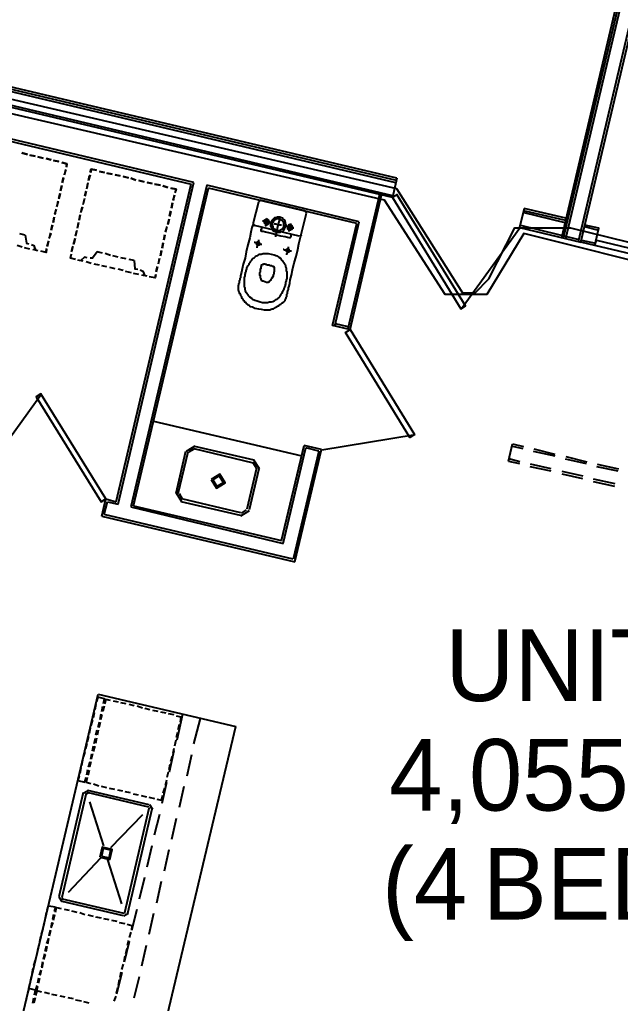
# Model space of a CAD drawing. Header units: feet. Extents: x -84 to 198, y -22 to 181.
# Drawn here: x 66.78 to 80.59, y 21.77 to 44.4 of the extents above; entities that cross this region are included whole.
import ezdxf
from ezdxf.enums import TextEntityAlignment as Align

# ---------------------------------------------------------------- set-up
doc = ezdxf.new("R2010")
doc.units = ezdxf.units.FT
for name, color, linetype in [('A-AREA-COMUN', 252, 'CONTINUOUS'), ('A-AREA-UNIDAD', 30, 'CONTINUOUS'), ('A-LINEA', 7, 'CONTINUOUS'), ('A-TEXTO-PDF', 3, 'CONTINUOUS')]:
    doc.layers.add(name, color=color, linetype=linetype)

msp = doc.modelspace()

# ---------------------------------------------------------------- linework, layer by layer
at = {"layer": 'A-AREA-COMUN'}
msp.add_lwpolyline([(58, 44.6044), (58.08, 43.1644), (58.32, 42.4889), (60.432, 43.7156), (61.44, 43.7156), (61.472, 42.6489), (61.248, 41.7244), (64.4, 40.96), (64.8, 42.72), (65.792, 42.7556), (75.44, 40.5156), (76.96, 38.1156), (77.248, 38.1156), (77.568, 38.4356), (78.16, 39.6089), (79.44, 39.6089), (82.56, 38.8444)], dxfattribs=at)
at = {"layer": 'A-AREA-UNIDAD'}
msp.add_lwpolyline([(81.92, 38.5956), (78.368, 39.4844), (77.52, 38.08), (76.56, 38.08), (75.168, 40.2489), (65.728, 42.4356), (62.08, 27.04), (62.208, 25.9556), (61.888, 24.7289), (61.888, 23.8756), (61.312, 23.8044), (60, 17.7244), (59.52, 17.6889), (59.408, 17.2089), (58.432, 17.2089), (51.12, 20.7289), (48.16, 22.4), (42.24, 26.2756), (35.76, 31.3956), (29.84, 37.12), (25.12, 42.56), (20.448, 49.0844)], dxfattribs=at)
at = {"layer": 'A-LINEA'}
for p, q in [((79.24, 39.3911), (81.5333, 49.1244)), ((79.28, 39.3778), (81.5867, 49.1111)), ((79.3333, 39.3644), (81.64, 49.0978)), ((79.6267, 39.2978), (81.6533, 47.8711)), ((79.68, 39.2844), (81.7067, 47.8578)), ((75.4533, 40.7511), (61.04, 44.1644)), ((75.4267, 40.6444), (61.0133, 44.0578)), ((75.44, 40.6978), (61.0267, 44.1111)), ((75.36, 40.3511), (60.9467, 43.7644)), ((70.7867, 40.6578), (65.5067, 41.9111)), ((65.4933, 41.8578), (70.72, 40.6178)), ((66.8267, 41.3378), (66.96, 41.2978)), ((66.96, 41.2978), (66.8267, 41.3378)), ((67.0133, 41.2844), (67.1333, 41.2578)), ((67.1333, 41.2578), (67.0133, 41.2844)), ((67.2, 41.2444), (67.32, 41.2178)), ((67.32, 41.2178), (67.2, 41.2444)), ((67.3867, 41.2044), (67.5067, 41.1778)), ((67.5067, 41.1778), (67.3867, 41.2044)), ((67.56, 41.1644), (67.68, 41.1378)), ((67.68, 41.1378), (67.56, 41.1644)), ((68.4, 40.8844), (68.4267, 40.9644)), ((68.4267, 40.9644), (68.5467, 40.9378)), ((67.76, 40.6578), (67.7867, 40.7778)), ((67.7867, 40.7644), (67.76, 40.6444)), ((67.84, 40.9511), (67.8, 40.8311)), ((67.8133, 40.8311), (67.84, 40.9511)), ((68.4, 40.8311), (68.36, 40.7111)), ((68.36, 40.6978), (68.3867, 40.8178)), ((68.6133, 40.9111), (68.7333, 40.8844)), ((68.7333, 40.8844), (68.6133, 40.9111)), ((68.7867, 40.8711), (68.9067, 40.8444)), ((68.9067, 40.8444), (68.7867, 40.8711)), ((68.9733, 40.8311), (69.0933, 40.8044)), ((69.0933, 40.8044), (68.9733, 40.8311)), ((69.16, 40.7911), (69.28, 40.7644)), ((69.28, 40.7644), (69.16, 40.7911)), ((69.3333, 40.7511), (69.4533, 40.7111)), ((69.4533, 40.7111), (69.3333, 40.7511)), ((67.72, 40.4711), (67.7467, 40.5911)), ((67.7467, 40.5778), (67.72, 40.4578)), ((68.3467, 40.6444), (68.32, 40.5244)), ((68.32, 40.5111), (68.3467, 40.6311)), ((69, 33.3111), (70.72, 40.6178)), ((69.04, 33.2578), (70.7867, 40.6578)), ((71.08, 40.5911), (69.3333, 33.1911)), ((69.4, 33.2178), (71.12, 40.5244)), ((69.52, 40.6978), (69.64, 40.6711)), ((69.64, 40.6711), (69.52, 40.6978)), ((69.7067, 40.6578), (69.8267, 40.6311)), ((69.8267, 40.6311), (69.7067, 40.6578)), ((69.88, 40.6178), (70.0133, 40.5911)), ((70.0133, 40.5911), (69.88, 40.6178)), ((70.0667, 40.5778), (70.1867, 40.5378)), ((70.1867, 40.5378), (70.0667, 40.5778)), ((74.5867, 39.7511), (71.08, 40.5911)), ((74.5333, 39.7111), (71.12, 40.5244)), ((67.7067, 40.4044), (67.68, 40.2711)), ((67.68, 40.2844), (67.7067, 40.4044)), ((68.2667, 40.2844), (68.24, 40.1644)), ((68.28, 40.3378), (68.3067, 40.4578)), ((68.3067, 40.4578), (68.28, 40.3378)), ((70.3333, 40.3644), (70.3067, 40.2311)), ((70.3067, 40.2444), (70.3467, 40.3644)), ((75.0533, 40.3778), (74.32, 37.2844)), ((74.3733, 37.2711), (75.0933, 40.3644)), ((75.3467, 40.3111), (75.3467, 40.3111)), ((67.6667, 40.2178), (67.6267, 40.0978)), ((67.64, 40.1111), (67.6667, 40.2311)), ((68.2267, 40.0978), (68.1867, 39.9778)), ((68.1867, 39.9644), (68.2133, 40.0844)), ((68.24, 40.1511), (68.2667, 40.2711)), ((70.2667, 40.0711), (70.2933, 40.1911)), ((70.2933, 40.1778), (70.2667, 40.0578)), ((72.2667, 40.2044), (72.1467, 39.7244)), ((72.3241, 40.2432), (72.2679, 40.2085)), ((73.3333, 40.0044), (72.3067, 40.2444)), ((79.3333, 39.8311), (78.3733, 40.0578)), ((67.5733, 39.8578), (67.5467, 39.7244)), ((67.5467, 39.7378), (67.5733, 39.8578)), ((67.5867, 39.9244), (67.6267, 40.0444)), ((67.6133, 40.0311), (67.5867, 39.9111)), ((68.1467, 39.7911), (68.1733, 39.9111)), ((68.1733, 39.9111), (68.1467, 39.7911)), ((70.2267, 39.8844), (70.2533, 40.0044)), ((70.2533, 39.9911), (70.2267, 39.8711)), ((73.2533, 39.4578), (73.3733, 39.9511)), ((73.3721, 39.947), (73.3374, 40.0032)), ((79.32, 39.7244), (78.3467, 39.9644)), ((79.3333, 39.7778), (78.36, 40.0044)), ((67.5067, 39.5644), (67.5333, 39.6844)), ((67.5333, 39.6711), (67.5067, 39.5511)), ((68.1333, 39.7378), (68.1067, 39.6178)), ((68.1067, 39.6044), (68.1333, 39.7244)), ((70.1333, 39.5111), (70.1733, 39.6444)), ((70.16, 39.6311), (70.1333, 39.5111)), ((70.1867, 39.6978), (70.2133, 39.8178)), ((70.2133, 39.8044), (70.1867, 39.6844)), ((72.1479, 39.7152), (72.1826, 39.659)), ((72.1733, 39.6711), (73.2, 39.4311)), ((73.9733, 37.3644), (74.5333, 39.7111)), ((74.0267, 37.3511), (74.5867, 39.7511)), ((76.935, 37.7552), (78.2792, 39.6122)), ((76.935, 37.7552), (78.2792, 39.6122)), ((79.64, 39.3378), (78.2667, 39.6711)), ((80.0933, 39.5511), (79.76, 39.6311)), ((66.9067, 39.4444), (66.7867, 39.4711)), ((67.4933, 39.4844), (67.4533, 39.3644)), ((67.4667, 39.3778), (67.4933, 39.4978)), ((68.0933, 39.5511), (68.0667, 39.4311)), ((68.0667, 39.4178), (68.0933, 39.5378)), ((70.0933, 39.3378), (70.12, 39.4578)), ((70.12, 39.4444), (70.0933, 39.3244)), ((73.2093, 39.419), (73.2654, 39.4537)), ((66.84, 39.1644), (66.72, 39.2044)), ((66.84, 39.1644), (66.72, 39.2044)), ((67.0133, 39.1244), (66.8933, 39.1511)), ((67.0133, 39.1244), (66.8933, 39.1511)), ((67.4133, 39.1911), (67.4533, 39.3111)), ((67.44, 39.2978), (67.4133, 39.1778)), ((68, 39.1911), (67.9733, 39.0711)), ((67.9733, 39.0578), (68, 39.1778)), ((68.0133, 39.2311), (68.0533, 39.3644)), ((68.0533, 39.3644), (68.0267, 39.2444)), ((70.0533, 39.1511), (70.08, 39.2711)), ((70.08, 39.2578), (70.0533, 39.1378)), ((80, 39.2044), (79.68, 39.2844)), ((79.6933, 39.3244), (80.0133, 39.2578)), ((67.2, 39.0844), (67.08, 39.1111)), ((67.2, 39.0844), (67.08, 39.1111)), ((67.3867, 39.0444), (67.2667, 39.0711)), ((67.3867, 39.0578), (67.4, 39.1378)), ((67.96, 39.0044), (67.9467, 38.9378)), ((68.68, 39.0311), (68.56, 39.0578)), ((68.8667, 38.9778), (68.7467, 39.0178)), ((69.04, 38.9378), (68.92, 38.9644)), ((69.2267, 38.8978), (69.1067, 38.9244)), ((70.0133, 38.9644), (70.04, 39.0978)), ((70.04, 39.0844), (70.0133, 38.9644)), ((68.0667, 38.8844), (67.9467, 38.9111)), ((68.24, 38.8444), (68.12, 38.8711)), ((68.24, 38.8444), (68.12, 38.8711)), ((68.4267, 38.7911), (68.3067, 38.8311)), ((68.4267, 38.7911), (68.3067, 38.8311)), ((68.6133, 38.7511), (68.4933, 38.7778)), ((68.6133, 38.7511), (68.4933, 38.7778)), ((68.7867, 38.7111), (68.6667, 38.7378)), ((68.7867, 38.7111), (68.6667, 38.7378)), ((68.9733, 38.6711), (68.8533, 38.6978)), ((68.9733, 38.6711), (68.8533, 38.6978)), ((69.4133, 38.8578), (69.2933, 38.8844)), ((69.92, 38.6044), (69.9467, 38.7244)), ((69.9467, 38.7111), (69.92, 38.5911)), ((69.9867, 38.8978), (69.96, 38.7778)), ((69.9733, 38.7911), (70, 38.9111)), ((69.16, 38.6311), (69.04, 38.6578)), ((69.16, 38.6311), (69.04, 38.6578)), ((69.3467, 38.5778), (69.2133, 38.6044)), ((69.3467, 38.5778), (69.2133, 38.6044)), ((69.52, 38.5378), (69.4, 38.5644)), ((69.52, 38.5378), (69.4, 38.5644)), ((69.7067, 38.4978), (69.5867, 38.5244)), ((69.7067, 38.4978), (69.5867, 38.5244)), ((69.8933, 38.4578), (69.76, 38.4844)), ((69.8933, 38.4711), (69.9067, 38.5378)), ((74.36, 37.2711), (73.9733, 37.3644)), ((74.3333, 37.3378), (74.04, 37.4044)), ((67.2782, 35.782), (66.0094, 34.0234)), ((69.8533, 35.1644), (73.2667, 34.3644)), ((73.7277, 34.5072), (75.8684, 34.8535)), ((78.0133, 34.2444), (78.1067, 34.6444)), ((78.1067, 34.6444), (78.36, 34.5778)), ((70.3733, 33.5111), (70.6, 34.4711)), ((70.4267, 33.4978), (70.6533, 34.4578)), ((70.805, 34.5866), (70.6045, 34.4628)), ((70.7897, 34.5218), (70.6694, 34.4475)), ((70.7867, 34.5378), (72.1467, 34.2044)), ((70.8, 34.5911), (72.16, 34.2711)), ((72.8, 32.4178), (73.32, 34.6044)), ((72.84, 32.3511), (73.36, 34.5511)), ((73.6533, 34.4711), (73.0667, 31.9911)), ((73.1067, 31.9244), (73.72, 34.5111)), ((73.72, 34.5111), (73.32, 34.6044)), ((73.6533, 34.4711), (73.36, 34.5511)), ((78.1067, 34.5911), (78.3467, 34.5378)), ((78.5867, 34.4711), (79.08, 34.3644)), ((78.6, 34.5244), (79.08, 34.4044)), ((72.224, 34.0814), (72.1497, 34.2018)), ((72.2889, 34.0661), (72.165, 34.2666)), ((78.0133, 34.2444), (78.2667, 34.1911)), ((78.28, 34.2311), (78.0267, 34.2978)), ((79, 34.0711), (78.52, 34.1778)), ((79.32, 34.2978), (79.8, 34.1911)), ((79.3333, 34.3511), (79.8133, 34.2311)), ((80.0533, 34.1778), (80.5467, 34.0711)), ((72.2267, 34.0844), (72, 33.1378)), ((72.28, 34.0711), (72.0533, 33.1244)), ((78.5067, 34.1244), (78.9867, 34.0178)), ((79.24, 33.9511), (79.72, 33.8444)), ((79.7333, 33.8978), (79.2533, 34.0044)), ((80.04, 34.1244), (80.5333, 34.0178)), ((79.96, 33.7778), (80.4533, 33.6711)), ((80.4667, 33.7244), (79.9733, 33.8311)), ((70.3778, 33.5161), (70.5016, 33.3156)), ((70.4427, 33.5008), (70.517, 33.3805)), ((68.6667, 32.9778), (68.76, 33.3778)), ((68.72, 33.0178), (68.8, 33.3111)), ((68.76, 33.3778), (69, 33.3111)), ((68.8, 33.3111), (69.04, 33.2578)), ((71.8533, 32.9911), (70.4933, 33.3111)), ((71.8667, 33.0578), (70.5067, 33.3778)), ((69.3333, 33.1911), (72.84, 32.3511)), ((69.4, 33.2178), (72.8, 32.4178)), ((71.8616, 32.9823), (72.0622, 33.1061)), ((71.877, 33.0471), (71.9973, 33.1214)), ((68.6667, 32.9778), (73.1067, 31.9244)), ((73.0667, 31.9911), (68.72, 33.0178)), ((66.36, 19.4311), (68.5867, 28.8844)), ((68.5867, 28.8844), (71.7467, 28.1378)), ((68.5333, 28.6444), (68.5067, 28.5244)), ((68.6667, 28.4844), (68.6933, 28.6044)), ((68.72, 28.6044), (68.6933, 28.4844)), ((69.0533, 28.6978), (68.9333, 28.7244)), ((69.2267, 28.6578), (69.1067, 28.6844)), ((69.4133, 28.6178), (69.2933, 28.6444)), ((69.6, 28.5644), (69.48, 28.6044)), ((69.7733, 28.5244), (69.6533, 28.5511)), ((68.4933, 28.4578), (68.4667, 28.3378)), ((68.6267, 28.2978), (68.6533, 28.4311)), ((68.6667, 28.4178), (68.64, 28.2978)), ((69.96, 28.4844), (69.84, 28.5111)), ((70.1467, 28.4444), (70.0267, 28.4711)), ((70.3333, 28.4044), (70.2, 28.4311)), ((70.4, 27.8311), (70.5333, 28.4311)), ((70.7867, 27.7378), (70.9333, 28.3244)), ((68.4, 28.0978), (68.3733, 27.9778)), ((68.4533, 28.2844), (68.4133, 28.1644)), ((68.5867, 28.1244), (68.6133, 28.2444)), ((68.6267, 28.2311), (68.6, 28.1111)), ((69.5067, 18.6844), (71.7467, 28.1378)), ((70.4267, 28.0711), (70.4533, 28.1911)), ((68.36, 27.9111), (68.3333, 27.7911)), ((68.4933, 27.7511), (68.52, 27.8711)), ((68.5467, 27.8711), (68.52, 27.7511)), ((68.5333, 27.9378), (68.56, 28.0578)), ((68.5867, 28.0578), (68.56, 27.9378)), ((70.3867, 27.8844), (70.4133, 28.0044)), ((68.32, 27.7378), (68.2933, 27.6178)), ((68.4533, 27.5778), (68.48, 27.6978)), ((68.5067, 27.6844), (68.4667, 27.5644)), ((70.3067, 27.5244), (70.3333, 27.6444)), ((70.3467, 27.6978), (70.3733, 27.8311)), ((68.28, 27.5511), (68.24, 27.4311)), ((68.4133, 27.3911), (68.44, 27.5111)), ((68.4533, 27.5111), (68.4267, 27.3911)), ((70.2267, 27.0978), (70.3333, 27.5911)), ((70.2533, 27.3378), (70.2933, 27.4578)), ((70.6267, 27.0044), (70.7333, 27.4978)), ((68.1867, 27.1911), (68.16, 27.0578)), ((68.2267, 27.3644), (68.2, 27.2444)), ((68.36, 27.2044), (68.4, 27.3244)), ((68.4133, 27.3244), (68.3867, 27.2044)), ((70.2133, 27.1511), (70.24, 27.2711)), ((68.28, 26.8578), (68.3067, 26.9644)), ((68.32, 27.0311), (68.3467, 27.1511)), ((68.3733, 27.1378), (68.3467, 27.0178)), ((70.1733, 26.9778), (70.2, 27.0978)), ((68.48, 26.8178), (68.6, 26.7778)), ((68.6533, 26.7644), (68.7733, 26.7378)), ((68.84, 26.7244), (68.96, 26.6978)), ((70.0533, 26.3778), (70.16, 26.8578)), ((70.08, 26.6044), (70.12, 26.7244)), ((70.1333, 26.7911), (70.16, 26.9111)), ((70.4533, 26.2844), (70.56, 26.7644)), ((68.24, 26.6178), (67.68, 24.2178)), ((68.3067, 26.6044), (67.7467, 24.2044)), ((68.36, 26.6688), (68.2557, 26.6044)), ((68.3446, 26.6039), (68.3205, 26.589)), ((69.7467, 26.2844), (68.3333, 26.6178)), ((69.76, 26.3378), (68.3467, 26.6711)), ((69.0267, 26.6844), (69.1467, 26.6578)), ((69.2, 26.6444), (69.32, 26.6178)), ((69.3867, 26.5911), (69.5067, 26.5644)), ((69.5733, 26.5511), (69.6933, 26.5244)), ((69.7467, 26.5111), (69.88, 26.4844)), ((70.04, 26.4444), (70.0667, 26.5511)), ((68.3867, 26.4044), (68.7067, 25.3911)), ((69.2, 23.8578), (69.76, 26.2578)), ((69.7728, 26.2465), (69.7579, 26.2706)), ((69.8377, 26.2312), (69.7733, 26.3354)), ((69.9333, 26.4711), (70.04, 26.4444)), ((69.6, 26.1111), (68.8667, 25.3511)), ((69.2667, 23.8444), (69.8267, 26.2444)), ((69.88, 25.6444), (70, 26.1244)), ((70.28, 25.5511), (70.3867, 26.0311)), ((69.7067, 24.9111), (69.8267, 25.4044)), ((70.1067, 24.8178), (70.2133, 25.3111)), ((68.64, 25.1111), (67.8933, 24.3244)), ((68.8, 25.0711), (69.12, 24.0578)), ((69.5333, 24.1778), (69.6533, 24.6711)), ((69.9333, 24.0844), (70.04, 24.5778)), ((67.6823, 24.2177), (67.7467, 24.1134)), ((67.6, 23.9911), (67.5733, 23.8844)), ((67.7467, 24.1244), (69.16, 23.7911)), ((67.7472, 24.2024), (67.7621, 24.1783)), ((67.76, 24.1778), (69.1733, 23.8444)), ((67.3733, 23.7378), (67.4, 23.8578)), ((67.56, 23.8178), (67.5333, 23.6978)), ((67.56, 23.6844), (67.5867, 23.8178)), ((67.8, 23.9378), (67.92, 23.9111)), ((67.9733, 23.8978), (68.0933, 23.8711)), ((68.16, 23.8578), (68.28, 23.8178)), ((68.3467, 23.8044), (68.4667, 23.7778)), ((68.52, 23.7644), (68.6533, 23.7378)), ((69.1734, 23.7801), (69.2777, 23.8445)), ((69.1887, 23.845), (69.2128, 23.8598)), ((69.36, 23.4578), (69.48, 23.9378)), ((69.76, 23.3644), (69.8667, 23.8444)), ((67.3333, 23.5511), (67.36, 23.6711)), ((67.52, 23.6311), (67.4933, 23.5111)), ((67.5067, 23.5111), (67.5467, 23.6311)), ((68.7067, 23.7244), (68.8267, 23.6978)), ((68.8933, 23.6844), (69.0133, 23.6578)), ((69.0667, 23.6311), (69.2, 23.6044)), ((69.2533, 23.5911), (69.36, 23.5644)), ((69.36, 23.5644), (69.3467, 23.4578)), ((67.24, 23.1911), (67.2667, 23.3111)), ((67.28, 23.3644), (67.32, 23.4844)), ((67.48, 23.4578), (67.4533, 23.3244)), ((67.4667, 23.3244), (67.4933, 23.4444)), ((69.3333, 23.4044), (69.2933, 23.2844)), ((67.2, 23.0044), (67.2267, 23.1244)), ((67.3867, 23.0844), (67.36, 22.9644)), ((67.3867, 22.9644), (67.4133, 23.0844)), ((67.44, 23.2711), (67.4, 23.1511)), ((67.4267, 23.1378), (67.4533, 23.2711)), ((69.1867, 22.7244), (69.3067, 23.2044)), ((69.28, 23.2178), (69.2533, 23.0978)), ((69.5867, 22.6311), (69.6933, 23.1111)), ((67.16, 22.8178), (67.1867, 22.9378)), ((67.3467, 22.9111), (67.32, 22.7778)), ((67.3333, 22.7778), (67.3733, 22.8978)), ((69.2, 22.8578), (69.1733, 22.7244)), ((69.24, 23.0311), (69.2133, 22.9111)), ((67.1067, 22.6444), (67.1467, 22.7644)), ((67.3067, 22.7244), (67.28, 22.6044)), ((67.2933, 22.5911), (67.32, 22.7111)), ((69.16, 22.6711), (69.12, 22.5511)), ((67.0667, 22.4578), (67.0933, 22.5778)), ((67.2667, 22.5378), (67.2267, 22.4178)), ((67.2533, 22.4178), (67.28, 22.5378)), ((69.0133, 21.9911), (69.1333, 22.4844)), ((69.1067, 22.4844), (69.08, 22.3644)), ((67.0267, 22.2711), (67.0533, 22.3911)), ((67.2133, 22.3511), (67.1867, 22.2311)), ((67.2133, 22.2311), (67.24, 22.3511)), ((69.0667, 22.3111), (69.04, 22.1778)), ((69.4133, 21.8978), (69.5333, 22.3911)), ((67.4667, 21.9911), (67.3467, 22.0178)), ((67.4667, 21.9911), (67.3467, 22.0178)), ((67.64, 21.9511), (67.52, 21.9778)), ((67.64, 21.9511), (67.52, 21.9778)), ((69.0267, 22.1244), (69, 22.0044)), ((66.9467, 21.9378), (66.92, 21.8178)), ((67.08, 21.7778), (67.1067, 21.8978)), ((67.1333, 21.8978), (67.1067, 21.7778)), ((67.8267, 21.9111), (67.7067, 21.9378)), ((67.8267, 21.9111), (67.7067, 21.9378)), ((68.0133, 21.8711), (67.8933, 21.8978)), ((68.0133, 21.8711), (67.8933, 21.8978)), ((68.2, 21.8178), (68.0667, 21.8444)), ((68.2, 21.8178), (68.0667, 21.8444)), ((68.3733, 21.7778), (68.2533, 21.8044)), ((68.3733, 21.7778), (68.2533, 21.8044)), ((68.9867, 21.9378), (68.9467, 21.8178))]:
    msp.add_line(p, q, dxfattribs=at)
for points in [[(75.4533, 40.7511), (75.3467, 40.3111), (60.9333, 43.7111)], [(67.7467, 41.1111), (67.8667, 41.0844), (67.8533, 41.0044)], [(67.8533, 41.0178), (67.8667, 41.0844), (67.7467, 41.1111)], [(68.5467, 40.9378), (68.4267, 40.9644), (68.4133, 40.8844)], [(70.2533, 40.5244), (70.3733, 40.4978), (70.3467, 40.4178)], [(70.36, 40.4311), (70.3733, 40.4978), (70.2533, 40.5244)], [(75.3467, 40.3111), (76.92, 37.7511), (77.0267, 37.8178), (75.4533, 40.3778), (75.3467, 40.3111)], [(75.3467, 40.3111), (76.92, 37.7511), (77.0267, 37.8178), (75.4533, 40.3778), (75.3467, 40.3111)], [(78.3733, 40.0578), (78.2667, 39.6178), (79.68, 39.2844)], [(72.4267, 39.6578), (72.44, 39.6578), (72.44, 39.6711), (72.44, 39.6978), (72.4533, 39.7244), (72.4533, 39.7644), (72.4667, 39.7911), (72.4667, 39.8178), (72.48, 39.8311)], [(72.68, 39.5111), (72.72, 39.5111), (72.7467, 39.5111), (72.7733, 39.5111), (72.8, 39.5244), (72.8267, 39.5378), (72.8533, 39.5644), (72.8667, 39.5911), (72.88, 39.6178), (72.8933, 39.6444), (72.9067, 39.6711), (72.8933, 39.6978), (72.8933, 39.7378), (72.88, 39.7644), (72.8667, 39.7911), (72.84, 39.8044), (72.8267, 39.8311), (72.8, 39.8444), (72.76, 39.8578), (72.7333, 39.8578), (72.7067, 39.8578), (72.6667, 39.8444), (72.64, 39.8444), (72.6133, 39.8178), (72.6, 39.8044), (72.5733, 39.7778), (72.56, 39.7511), (72.56, 39.7244), (72.5467, 39.6978), (72.5467, 39.6578), (72.56, 39.6311), (72.5733, 39.6044), (72.5867, 39.5778), (72.6, 39.5511), (72.6267, 39.5378), (72.6533, 39.5244), (72.68, 39.5111)], [(72.6667, 39.4044), (72.6667, 39.4311), (72.68, 39.4711), (72.6933, 39.5244), (72.7067, 39.6044), (72.72, 39.6711), (72.7467, 39.7511), (72.76, 39.8044), (72.76, 39.8444), (72.7733, 39.8578)], [(72.1467, 39.7244), (72.1467, 39.6978), (72.12, 39.6178), (72.0933, 39.5111), (72.0667, 39.3778), (72.0267, 39.2178), (71.9867, 39.0578), (71.96, 38.9111), (71.92, 38.7778), (71.8933, 38.6711), (71.88, 38.5911), (71.8667, 38.5378), (71.8533, 38.4978), (71.8533, 38.4578), (71.84, 38.4444), (71.84, 38.4311), (71.84, 38.4178), (71.84, 38.4044), (71.8267, 38.3911), (71.8267, 38.3778), (71.8267, 38.3644), (71.8267, 38.3378), (71.8133, 38.3244), (71.8133, 38.3111), (71.8133, 38.2978), (71.8, 38.2844), (71.8, 38.2711), (71.8, 38.2578), (71.8, 38.2444), (71.8, 38.2178), (71.8, 38.2044), (71.8, 38.1911), (71.8, 38.1778), (71.8133, 38.1644), (71.8133, 38.1511), (71.8267, 38.1244), (71.8267, 38.1111), (71.84, 38.0978), (71.8533, 38.0711), (71.8533, 38.0578), (71.8667, 38.0444), (71.88, 38.0311), (71.88, 38.0044), (71.8933, 37.9911), (71.9067, 37.9778), (71.92, 37.9511), (71.9333, 37.9378), (71.9467, 37.9111), (71.9733, 37.8978), (71.9867, 37.8711), (72.0133, 37.8444), (72.0533, 37.8311), (72.08, 37.8044), (72.1333, 37.7911), (72.1867, 37.7644), (72.2667, 37.7511), (72.3333, 37.7378), (72.4, 37.7244), (72.4533, 37.7244), (72.4933, 37.7244), (72.5333, 37.7244), (72.56, 37.7378), (72.5867, 37.7511), (72.6133, 37.7511), (72.64, 37.7644), (72.6533, 37.7778), (72.68, 37.7911), (72.6933, 37.8044), (72.72, 37.8178), (72.7333, 37.8178), (72.7467, 37.8311), (72.76, 37.8444), (72.7867, 37.8578), (72.8, 37.8711), (72.8133, 37.8844), (72.8267, 37.8844), (72.84, 37.8978), (72.8533, 37.9111), (72.8667, 37.9244), (72.88, 37.9378), (72.88, 37.9511), (72.8933, 37.9644), (72.8933, 37.9778), (72.9067, 37.9911), (72.9067, 38.0044), (72.9067, 38.0178), (72.92, 38.0311), (72.92, 38.0578), (72.92, 38.0711), (72.92, 38.0844), (72.9333, 38.0978), (72.9333, 38.1111), (72.9333, 38.1244), (72.9333, 38.1378), (72.9467, 38.1511), (72.9467, 38.1644), (72.9467, 38.1778), (72.96, 38.2044), (72.96, 38.2311), (72.9733, 38.2711), (72.9867, 38.3378), (73, 38.4178), (73.0267, 38.5244), (73.0533, 38.6444), (73.0933, 38.8044), (73.1333, 38.9511), (73.1733, 39.1111), (73.2, 39.2444), (73.2267, 39.3644), (73.24, 39.4311), (73.2533, 39.4578)], [(73.0267, 39.4711), (73.0267, 39.4578), (73.0133, 39.4444), (73.0133, 39.4311), (73.0133, 39.4178), (73.0133, 39.4044), (73, 39.3911), (73, 39.3778), (72.9867, 39.3778), (72.9733, 39.3778), (72.9333, 39.3911), (72.88, 39.4044), (72.7867, 39.4178), (72.6933, 39.4444), (72.6, 39.4711), (72.5067, 39.4978), (72.4267, 39.5111), (72.3733, 39.5244), (72.36, 39.5244), (72.3467, 39.5244), (72.3467, 39.5378), (72.3333, 39.5378), (72.3333, 39.5511), (72.3333, 39.5644), (72.3333, 39.5778), (72.3467, 39.5911), (72.3467, 39.6044), (72.3467, 39.6178), (72.3467, 39.6311)], [(72.5867, 39.7244), (72.5733, 39.7244), (72.56, 39.7244), (72.52, 39.7378), (72.4933, 39.7378), (72.4533, 39.7511), (72.4133, 39.7511), (72.3867, 39.7644), (72.3733, 39.7644), (72.36, 39.7644)], [(72.44, 39.6844), (72.4533, 39.6844), (72.4667, 39.6844), (72.48, 39.6978), (72.4933, 39.6978), (72.4933, 39.7111), (72.5067, 39.7111), (72.5067, 39.7244), (72.5067, 39.7378), (72.52, 39.7511), (72.5067, 39.7644), (72.5067, 39.7778), (72.4933, 39.7911), (72.48, 39.8044), (72.4667, 39.8044), (72.4533, 39.8044), (72.44, 39.8044), (72.4267, 39.8044), (72.4133, 39.7911), (72.4, 39.7778), (72.4, 39.7644), (72.4, 39.7511), (72.4, 39.7378), (72.4, 39.7244), (72.4133, 39.7111), (72.4267, 39.6978), (72.44, 39.6844)], [(72.4533, 39.7111), (72.4667, 39.7111), (72.4667, 39.7244), (72.48, 39.7244), (72.48, 39.7378), (72.48, 39.7511), (72.48, 39.7644), (72.4667, 39.7778), (72.4533, 39.7778), (72.44, 39.7778), (72.4267, 39.7644), (72.4267, 39.7511), (72.4267, 39.7378), (72.4267, 39.7244), (72.44, 39.7244), (72.44, 39.7111), (72.4533, 39.7111)], [(72.6933, 39.5511), (72.72, 39.5511), (72.7467, 39.5511), (72.76, 39.5511), (72.7867, 39.5644), (72.8, 39.5778), (72.8267, 39.5911), (72.84, 39.6044), (72.8533, 39.6311), (72.8533, 39.6578), (72.8533, 39.6711), (72.8533, 39.6978), (72.8533, 39.7244), (72.84, 39.7511), (72.8267, 39.7644), (72.8133, 39.7778), (72.8, 39.7911), (72.7733, 39.8044), (72.76, 39.8178), (72.7333, 39.8178), (72.7067, 39.8178), (72.68, 39.8178), (72.6667, 39.8044), (72.64, 39.7911), (72.6267, 39.7778), (72.6133, 39.7644), (72.6, 39.7378), (72.5867, 39.7111), (72.5867, 39.6978), (72.5867, 39.6711), (72.6, 39.6444), (72.6, 39.6178), (72.6133, 39.6044), (72.6267, 39.5911), (72.6533, 39.5778), (72.6667, 39.5644), (72.6933, 39.5511)], [(72.8, 39.6711), (72.7867, 39.6711), (72.76, 39.6711), (72.7333, 39.6844), (72.7067, 39.6844), (72.6667, 39.6978), (72.6533, 39.6978), (72.6267, 39.7111)], [(73.08, 39.6044), (73.0667, 39.6044), (73.0533, 39.6044), (73.0133, 39.6178), (72.9867, 39.6178), (72.9467, 39.6311), (72.9067, 39.6444), (72.88, 39.6444), (72.8667, 39.6578), (72.8533, 39.6578)], [(72.9733, 39.5644), (72.9867, 39.5644), (73, 39.5644), (73.0133, 39.5644), (73.0267, 39.5778), (73.04, 39.5778), (73.04, 39.5911), (73.0533, 39.6044), (73.0533, 39.6178), (73.0533, 39.6311), (73.0533, 39.6444), (73.04, 39.6444), (73.04, 39.6578), (73.0267, 39.6578), (73.0267, 39.6711), (73.0133, 39.6711), (73, 39.6844), (72.9867, 39.6844), (72.9733, 39.6844), (72.96, 39.6711), (72.9467, 39.6578), (72.9333, 39.6444), (72.9333, 39.6311), (72.9333, 39.6178), (72.9333, 39.6044), (72.9333, 39.5911), (72.9467, 39.5911), (72.9467, 39.5778), (72.96, 39.5778), (72.96, 39.5644), (72.9733, 39.5644)], [(72.9867, 39.5911), (73, 39.5911), (73.0133, 39.5911), (73.0133, 39.6044), (73.0267, 39.6178), (73.0267, 39.6311), (73.0133, 39.6311), (73.0133, 39.6444), (73, 39.6444), (73, 39.6578), (72.9867, 39.6578), (72.9867, 39.6444), (72.9733, 39.6444), (72.96, 39.6444), (72.96, 39.6311), (72.96, 39.6178), (72.96, 39.6044), (72.9733, 39.6044), (72.9733, 39.5911), (72.9867, 39.5911)], [(72.9733, 39.5244), (72.9733, 39.5378), (72.9733, 39.5511), (72.9733, 39.5778), (72.9867, 39.6044), (72.9867, 39.6311), (73, 39.6578), (73, 39.6844), (73.0133, 39.6978), (73.0133, 39.7111)], [(80, 39.2044), (80.0933, 39.6044), (79.7733, 39.6711)], [(66.9067, 39.4444), (66.9333, 39.2578), (66.9867, 39.2444)], [(67.0533, 39.2311), (67.1067, 39.2044), (67.1467, 39.0978)], [(72.3467, 39.2311), (72.32, 39.2311), (72.3067, 39.2444), (72.28, 39.2444), (72.24, 39.2578), (72.2133, 39.2578), (72.1867, 39.2711), (72.1733, 39.2711)], [(72.2533, 39.2178), (72.2667, 39.2178), (72.28, 39.2178), (72.2933, 39.2178), (72.2933, 39.2311), (72.2933, 39.2444), (72.2933, 39.2578), (72.2933, 39.2711), (72.28, 39.2711), (72.28, 39.2844), (72.2667, 39.2844), (72.2533, 39.2844), (72.24, 39.2844), (72.24, 39.2711), (72.2267, 39.2711), (72.2267, 39.2578), (72.2267, 39.2444), (72.2267, 39.2311), (72.24, 39.2311), (72.24, 39.2178), (72.2533, 39.2178)], [(72.24, 39.1511), (72.24, 39.1644), (72.24, 39.1778), (72.2533, 39.2044), (72.2533, 39.2311), (72.2667, 39.2578), (72.2667, 39.2844), (72.28, 39.3111), (72.28, 39.3244), (72.28, 39.3378)], [(72.92, 38.9911), (72.92, 39.0044), (72.92, 39.0178), (72.9333, 39.0444), (72.9333, 39.0711), (72.9467, 39.0978), (72.9467, 39.1244), (72.96, 39.1511), (72.96, 39.1644), (72.96, 39.1778)], [(80.04, 39.3244), (82.7867, 38.6711), (82.76, 38.5511), (80, 39.2044), (80.04, 39.3244)], [(67.4, 39.1244), (67.3867, 39.0444), (67.2667, 39.0711)], [(68.0667, 38.8844), (67.9467, 38.9111), (67.96, 38.9911)], [(68.3333, 38.9244), (68.2667, 38.9378), (68.1867, 38.8578)], [(68.56, 39.0578), (68.4533, 38.9111), (68.4, 38.9111)], [(72.56, 39.0044), (72.6267, 38.9911), (72.6933, 38.9644), (72.7333, 38.9378), (72.7733, 38.9111), (72.8, 38.8711), (72.8267, 38.8444), (72.8533, 38.8178), (72.8667, 38.7911), (72.88, 38.7644), (72.8933, 38.7378), (72.8933, 38.7111), (72.9067, 38.6844), (72.9067, 38.6711), (72.9067, 38.6444), (72.9067, 38.6311), (72.92, 38.6044), (72.92, 38.5778), (72.92, 38.5644), (72.92, 38.5378), (72.92, 38.5244), (72.92, 38.4978), (72.92, 38.4711), (72.92, 38.4578), (72.92, 38.4311), (72.9067, 38.4044), (72.9067, 38.3778), (72.8933, 38.3511), (72.8933, 38.3244), (72.88, 38.2978), (72.88, 38.2711), (72.8667, 38.2444), (72.8533, 38.2178), (72.8533, 38.1911), (72.84, 38.1778), (72.8267, 38.1511), (72.8133, 38.1378), (72.8133, 38.1111), (72.8, 38.0978), (72.7867, 38.0844), (72.7733, 38.0711), (72.7733, 38.0578), (72.76, 38.0311), (72.7467, 38.0178), (72.7333, 38.0044), (72.72, 37.9911), (72.7067, 37.9778), (72.68, 37.9644), (72.6533, 37.9511), (72.6267, 37.9244), (72.6, 37.9111), (72.56, 37.8978), (72.52, 37.8978), (72.48, 37.8844), (72.4267, 37.8844), (72.36, 37.8844), (72.3067, 37.8978), (72.24, 37.9244), (72.1867, 37.9378), (72.1333, 37.9644), (72.1067, 37.9911), (72.0667, 38.0178), (72.04, 38.0444), (72.0267, 38.0711), (72, 38.0978), (71.9867, 38.1244), (71.9733, 38.1511), (71.9733, 38.1644), (71.96, 38.1911), (71.96, 38.2044), (71.96, 38.2311), (71.9467, 38.2444), (71.9467, 38.2578), (71.9467, 38.2844), (71.9467, 38.2978), (71.9467, 38.3244), (71.9467, 38.3378), (71.9467, 38.3644), (71.9467, 38.3911), (71.9467, 38.4044), (71.9467, 38.4311), (71.9467, 38.4578), (71.9467, 38.4844), (71.96, 38.5111), (71.96, 38.5378), (71.9733, 38.5644), (71.9733, 38.5911), (71.9867, 38.6178), (71.9867, 38.6444), (72, 38.6711), (72, 38.6978), (72.0133, 38.7111), (72.0267, 38.7378), (72.04, 38.7511), (72.0533, 38.7644), (72.0533, 38.7911), (72.0667, 38.8044), (72.08, 38.8178), (72.0933, 38.8444), (72.1067, 38.8578), (72.12, 38.8711), (72.1333, 38.8978), (72.1467, 38.9111), (72.1733, 38.9244), (72.2, 38.9511), (72.2267, 38.9644), (72.2533, 38.9778), (72.2933, 39.0044), (72.3333, 39.0044), (72.3733, 39.0178), (72.4267, 39.0178), (72.4933, 39.0178), (72.56, 39.0044)], [(73.0267, 39.0711), (73, 39.0711), (72.9867, 39.0844), (72.9467, 39.0844), (72.92, 39.0978), (72.8933, 39.0978), (72.8667, 39.0978), (72.8533, 39.1111), (72.84, 39.1111)], [(72.9333, 39.0578), (72.9467, 39.0578), (72.96, 39.0578), (72.9733, 39.0578), (72.9733, 39.0711), (72.9733, 39.0844), (72.9733, 39.0978), (72.9733, 39.1111), (72.96, 39.1111), (72.96, 39.1244), (72.9467, 39.1244), (72.9333, 39.1244), (72.92, 39.1111), (72.9067, 39.1111), (72.9067, 39.0978), (72.9067, 39.0844), (72.9067, 39.0711), (72.92, 39.0578), (72.9333, 39.0578)], [(69.4133, 38.8578), (69.4267, 38.6711), (69.4933, 38.6578)], [(72.4, 38.7778), (72.3867, 38.7778), (72.3867, 38.7644), (72.3733, 38.7644), (72.36, 38.7644), (72.3467, 38.7511), (72.3333, 38.7511), (72.3333, 38.7378), (72.3333, 38.7244), (72.3333, 38.7111), (72.32, 38.7111), (72.32, 38.6978), (72.32, 38.6844), (72.32, 38.6711), (72.3067, 38.6578), (72.3067, 38.6444), (72.3067, 38.6178), (72.3067, 38.6044), (72.3067, 38.5911), (72.2933, 38.5778), (72.2933, 38.5644), (72.2933, 38.5511), (72.2933, 38.5378), (72.2933, 38.5244), (72.3067, 38.5244), (72.3067, 38.5111), (72.3067, 38.4978), (72.3067, 38.4844), (72.3067, 38.4711), (72.3067, 38.4578), (72.32, 38.4444), (72.32, 38.4311), (72.3333, 38.4044), (72.36, 38.3911), (72.3733, 38.3911), (72.4133, 38.3778), (72.4533, 38.3644), (72.48, 38.3644), (72.4933, 38.3644), (72.52, 38.3778), (72.5333, 38.3911), (72.5467, 38.4044), (72.56, 38.4178), (72.56, 38.4311), (72.5733, 38.4444), (72.5733, 38.4578), (72.5867, 38.4578), (72.5867, 38.4711), (72.6, 38.4711), (72.6, 38.4844), (72.6, 38.4978), (72.6133, 38.4978), (72.6133, 38.5111), (72.6133, 38.5244), (72.6133, 38.5378), (72.6267, 38.5511), (72.6267, 38.5644), (72.6267, 38.5778), (72.6267, 38.5911), (72.64, 38.6044), (72.64, 38.6178), (72.64, 38.6311), (72.64, 38.6444), (72.64, 38.6578), (72.64, 38.6711), (72.64, 38.6844), (72.64, 38.6978), (72.6267, 38.6978), (72.6267, 38.7111), (72.6133, 38.7111), (72.6133, 38.7244), (72.6, 38.7244), (72.5733, 38.7378), (72.5467, 38.7378), (72.52, 38.7511), (72.48, 38.7511), (72.4533, 38.7644), (72.4267, 38.7644), (72.4133, 38.7778), (72.4, 38.7778)], [(69.5467, 38.6444), (69.6133, 38.6178), (69.6533, 38.5111)], [(69.9067, 38.5378), (69.8933, 38.4578), (69.76, 38.4844)], [(74.3733, 37.2711), (75.8533, 34.8578), (75.7467, 34.7911), (74.2667, 37.2044), (74.3733, 37.2711)], [(68.76, 33.3778), (67.2667, 35.7911), (67.16, 35.7244), (68.6533, 33.3111), (68.76, 33.3778)], [(71.1778, 33.8228), (71.3016, 33.6223), (71.5022, 33.7461), (71.3784, 33.9466), (71.1778, 33.8228)], [(71.2167, 33.8136), (71.3108, 33.6612), (71.4633, 33.7553), (71.3692, 33.9077), (71.2167, 33.8136)], [(68.7067, 28.6711), (68.7333, 28.7778), (68.5733, 28.8178), (68.5467, 28.7111)], [(68.8667, 28.7378), (68.76, 28.7644), (68.7333, 28.6578)], [(70.48, 28.2444), (70.4933, 28.3511), (70.3867, 28.3778)], [(68.1467, 27.0044), (68.12, 26.8978), (68.28, 26.8578)], [(68.3333, 26.9644), (68.3067, 26.8578), (68.4133, 26.8311)], [(68.6248, 25.1369), (68.8542, 25.0826), (68.9085, 25.312), (68.6791, 25.3663), (68.6248, 25.1369)], [(68.6589, 25.1579), (68.8332, 25.1167), (68.8744, 25.291), (68.7001, 25.3322), (68.6589, 25.1579)], [(67.4133, 23.9111), (67.44, 24.0178), (67.6, 23.9911)], [(67.6, 23.8711), (67.6267, 23.9778), (67.7333, 23.9511)], [(67.1733, 22.1778), (67.1467, 22.0711), (66.9867, 22.1111), (67.0133, 22.2178)], [(67.12, 21.9644), (67.1467, 22.0711), (66.9867, 22.1111), (66.96, 22.0044)], [(67.28, 22.0311), (67.1733, 22.0578), (67.1467, 21.9511)], [(67.28, 22.0311), (67.1733, 22.0578), (67.2, 22.1644)]]:
    msp.add_lwpolyline(points, dxfattribs=at)

# ---------------------------------------------------------------- texts
at = {"layer": 'A-TEXTO-PDF'}
for s, p in [('UNIT', (79.1334, 28.7252)), ('4,055', (78.0273, 26.2052)), ('(4', (76.0879, 23.6985)), ('BED', (79.6896, 23.6985))]:
    msp.add_text(s, height=1.646, dxfattribs=at).set_placement(p, align=Align.CENTER)

doc.saveas('drawing.dxf')
